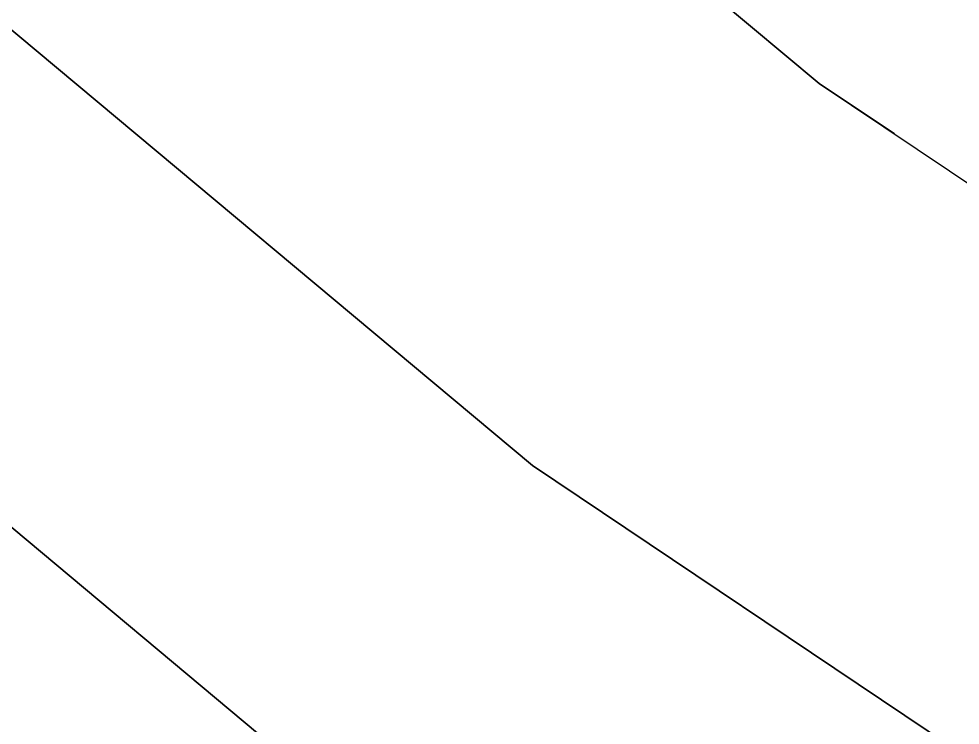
# Model space of a CAD drawing. Extents: x 363066 to 375462, y 6077936 to 6083550.
# Drawn here: x 372439.36 to 372488.68, y 6080489.57 to 6080526.58 of the extents above; entities that cross this region are included whole.
import ezdxf

# ---------------------------------------------------------------- set-up
doc = ezdxf.new("R2010")
doc.units = 0
doc.header["$LTSCALE"] = 5
doc.linetypes.add('foc-FLOWLINE', pattern=[3.75, 2.5, -1.25])
doc.layers.add('F-EZE', color=190, linetype='foc-FLOWLINE')
doc.layers.add('F-RW', color=190, linetype='Continuous')

msp = doc.modelspace()

# ---------------------------------------------------------------- linework, layer by layer
at = {"layer": 'F-EZE', "flags": 128}
msp.add_lwpolyline([(374537.664, 6079045.101), (374568.353, 6079089.913), (374547.164, 6079104.485), (374532.297, 6079114.673), (374524.09, 6079120.325), (374286.72, 6079283.384), (374283.395, 6079285.657), (374272.615, 6079271.234), (374260.977, 6079255.656), (374220.96, 6079285.524), (374199.329, 6079301.67), (374187.314, 6079310.637), (374154.911, 6079334.824), (374138.77, 6079346.872), (374138.21, 6079347.29), (374134.584, 6079349.997), (374117.7, 6079362.6), (374114.377, 6079365.081), (374113.831, 6079365.488), (374097.319, 6079377.814), (374072.88, 6079396.057), (374088.331, 6079427.771), (374030.953, 6079466.985), (373750.564, 6079658.607), (373742.601, 6079664.05), (373720.955, 6079678.842), (373637.276, 6079736.03), (373472.383, 6079806.131), (373348.99, 6079884.445), (373346.287, 6079880.239), (373270.654, 6079928.242), (373243.083, 6079946.216), (373194.706, 6079977.769), (373011.152, 6080097.489), (372943.179, 6080172.318), (372934.23, 6080182.371), (372928.391, 6080188.917), (372927.202, 6080190.262), (372869.501, 6080255.039), (372869.148, 6080255.414), (372855.666, 6080266.083), (372551.563, 6080476.072), (372481.303, 6080523.19), (372403.624, 6080588.132), (372266.744, 6080713.988), (372174.591, 6080801.44), (372149.643, 6080825.116), (372120.258, 6080853.002), (371815.288, 6081142.417), (371680.737, 6081270.105), (371676.649, 6081265.804), (371673.299, 6081263.406), (371662.822, 6081273.354), (371640.183, 6081294.837), (371636.781, 6081298.069), (371627.069, 6081307.292), (371614.04, 6081319.677), (371607.168, 6081326.208), (371594.114, 6081338.613), (371581.151, 6081350.932), (371582.13, 6081356.312), (371579.131, 6081359.149), (371582.815, 6081363.044), (371441.06, 6081497.57), (371334.803, 6081598.409), (371325.054, 6081607.66), (371300.407, 6081631.049), (371288.787, 6081642.078), (371277.91, 6081652.4), (371116.064, 6081805.992), (371065.326, 6081846.169), (371025.727, 6081873), (370957.056, 6081901.509), (370912.96, 6081914.976), (370793.39, 6081933.586), (370794.041, 6081938.063), (370788.25, 6081938.908), (370789.126, 6081944.835), (370794.905, 6081943.998), (370796.272, 6081953.39), (370773.001, 6081957.015), (370753.242, 6081960.093), (370549.542, 6081991.823), (370519.499, 6081996.503), (370349.532, 6082022.979), (370231.71, 6081935.43), (370103.245, 6081954.166), (370016.131, 6082071.292), (369866.734, 6082091.746), (369838.429, 6082111.736), (369716.736, 6082128.723), (369715.011, 6082128.964), (369230.24, 6082202.585), (368935.39, 6082243.704), (368927.856, 6082206.072), (368922.49, 6082206.779), (368892.427, 6082210.738), (368890.801, 6082210.952), (368875.9, 6082212.916), (368870.933, 6082213.57), (368865.961, 6082214.225), (368853.057, 6082215.925), (368847.236, 6082216.692), (368775.125, 6082226.788), (368687.89, 6082236.957), (368546.601, 6082245.142), (368478.4, 6082278.692), (368088.315, 6082294.723), (368018.681, 6082297.584), (368003.607, 6082298.204), (367995.58, 6082298.534), (367868.012, 6082305.274), (367850.544, 6082296.225), (367808.407, 6082298.285), (367793.162, 6082299.03), (367788.416, 6082299.263), (367783.174, 6082299.519), (367754.406, 6082300.926), (367737.011, 6082311.867), (367725.427, 6082312.424), (367721.4, 6082312.618), (367317.485, 6082332.074), (367292.964, 6082334.217), (367262.864, 6082336.847), (367224.466, 6082340.202), (367177.492, 6082347.572), (367081.923, 6082363.52), (367034.664, 6082368.861), (366999.69, 6082370.187), (366523.486, 6082376.815), (366518.804, 6082376.88), (366506.262, 6082377.609), (366457.702, 6082380.436), (365896.807, 6082413.083), (365814.45, 6082412.929), (365740.243, 6082405.825), (365686.666, 6082396.527), (365661.569, 6082390.16), (365631.159, 6082382.443), (365333.705, 6082306.968), (365319.358, 6082303.014), (365288.292, 6082294.447), (365266.643, 6082288.478), (365263.618, 6082298.017), (365262.103, 6082302.782), (365285.895, 6082309.343), (365314.83, 6082317.322), (365329.297, 6082321.311), (365329.794, 6082321.448), (365631.626, 6082398.033), (365662.036, 6082405.75), (365683.535, 6082411.205), (365738.243, 6082420.698), (365813.72, 6082427.925), (365897.233, 6082428.082), (366458.137, 6082395.078), (366478.156, 6082393.901), (366507.791, 6082392.544), (366515.448, 6082392.205), (366524.058, 6082391.827), (366532.85, 6082391.702), (367000.078, 6082385.18), (367035.792, 6082383.826), (367084.001, 6082378.378), (367180.085, 6082362.342), (367226.283, 6082355.097), (367263.308, 6082351.862), (367293.408, 6082349.232), (367318.499, 6082347.04), (367783.58, 6082324.637), (367783.505, 6082320.492), (367783.415, 6082314.755), (367788.647, 6082314.479), (367793.402, 6082314.227), (367808.634, 6082313.421), (367844.452, 6082311.528), (367844.66, 6082316.52), (367844.867, 6082321.515), (367997.846, 6082313.432), (367999.41, 6082313.354), (368005.87, 6082313.086), (368020.944, 6082312.469), (368088.755, 6082309.684), (368482.178, 6082293.546), (368550.498, 6082259.938), (368689.212, 6082251.902), (368781.521, 6082240.903), (368850.161, 6082231.368), (368855.984, 6082230.616), (368868.899, 6082228.947), (368873.874, 6082228.305), (368878.843, 6082227.663), (368892.868, 6082225.851), (368893.752, 6082225.737), (368908.755, 6082223.799), (368916.024, 6082261.55), (368920.844, 6082260.879), (368924.056, 6082260.431), (369232.394, 6082217.43), (369717.174, 6082143.807), (369739.577, 6082140.405), (369844.109, 6082126.089), (369872.396, 6082106.111), (370011.919, 6082087.009), (370106.574, 6081959.744), (370230.122, 6081941.725), (370358.105, 6082036.825), (370519.934, 6082011.616), (370549.977, 6082006.936), (370755.402, 6081974.937), (370775.161, 6081971.859), (370799.859, 6081968.012), (370813.249, 6081965.926), (370810.368, 6081946.125), (370916.321, 6081929.633), (370962.135, 6081915.642), (371032.882, 6081886.271), (371074.201, 6081858.275), (371125.902, 6081817.335), (371288.217, 6081663.298), (371299.094, 6081652.975), (371322.87, 6081630.413), (371335.379, 6081618.541), (371599.45, 6081367.937), (371597.324, 6081356.256), (371610.383, 6081343.864), (371617.256, 6081337.343), (371630.279, 6081324.986), (371639.801, 6081315.951), (371643.406, 6081312.53), (371650.591, 6081305.676), (371666.005, 6081291.095), (371668.753, 6081288.487), (371672.372, 6081285.047), (371679.207, 6081292.265), (372120.832, 6080873.152), (372150.216, 6080845.254), (372197.063, 6080800.8), (372277.03, 6080724.906), (372413.565, 6080599.372), (372490.378, 6080535.155), (372559.998, 6080488.472), (372864.543, 6080278.177), (372879.283, 6080266.579), (372929.009, 6080210.767), (372934.979, 6080204.066), (372942.008, 6080196.176), (372943.894, 6080194.059), (372954.079, 6080182.628), (372998.618, 6080133.535), (373004.253, 6080127.325), (373008.033, 6080123.158), (373235.466, 6079976.609), (373284.461, 6079945.04), (373479.383, 6079819.454), (373644.513, 6079749.253), (373721.456, 6079696.669), (373751.064, 6079676.434), (374103.856, 6079435.33), (374119.653, 6079423.543), (374106.257, 6079396.101), (374123.065, 6079383.541), (374123.553, 6079383.177), (374126.628, 6079380.88), (374143.762, 6079368.086), (374147.442, 6079365.338), (374147.943, 6079364.964), (374162.01, 6079354.459), (374164.222, 6079353.177), (374199.248, 6079326.652), (374211.251, 6079317.689), (374232.877, 6079301.54), (374236.876, 6079298.554), (374242.872, 6079306.587), (374254.893, 6079297.613), (374255.631, 6079298.606), (374267.614, 6079314.63), (374279.772, 6079306.286), (374294.629, 6079296.079), (374532.794, 6079132.455), (374574.643, 6079103.702), (374589.152, 6079093.736), (374586.525, 6079089.901), (374592.053, 6079086.115), (374588.664, 6079081.166), (374583.136, 6079084.952), (374555.493, 6079044.589)], dxfattribs=at)
at = {"layer": 'F-RW', "flags": 128}
for points in [[(372266.744, 6080713.988), (372403.624, 6080588.132), (372481.303, 6080523.19), (372551.563, 6080476.072), (372855.666, 6080266.083), (372869.18, 6080255.378), (372869.508, 6080255.055), (372927.202, 6080190.262), (372928.391, 6080188.917), (372934.23, 6080182.371), (372943.179, 6080172.318), (373011.152, 6080097.489), (373194.705, 6079977.769), (373243.083, 6079946.216), (373270.654, 6079928.242), (373346.287, 6079880.239), (373358.452, 6079872.519), (373445.645, 6079817.622), (373472.383, 6079806.131), (373637.276, 6079736.03), (373720.955, 6079678.842), (373742.601, 6079664.05), (373750.564, 6079658.607), (374030.953, 6079466.985)], [(372249.682, 6080695.721), (372387.14, 6080569.334), (372466.285, 6080503.167), (372537.503, 6080455.405), (372840.871, 6080245.926), (372853.381, 6080235.855), (372907.424, 6080174.962), (372914.252, 6080167.275), (372921.276, 6080159.373), (372925.031, 6080155.158), (372927.363, 6080152.556), (372994.914, 6080078.191), (373146.836, 6079979.129), (373195.23, 6079947.576), (373257.26, 6079907.139), (373366.161, 6079838.021), (373433.891, 6079795.466), (373460.719, 6079783.929), (373625.218, 6079713.996), (373720.121, 6079649.138), (373728.498, 6079643.414), (373749.729, 6079628.903), (374011.722, 6079449.853)], [(374011.722, 6079449.853), (373749.729, 6079628.903), (373728.498, 6079643.414), (373720.121, 6079649.138), (373625.218, 6079713.996), (373460.719, 6079783.929), (373433.891, 6079795.466), (373366.161, 6079838.021), (373257.26, 6079907.139), (373195.23, 6079947.576), (373146.837, 6079979.129), (372994.914, 6080078.191), (372927.363, 6080152.556), (372925.033, 6080155.161), (372921.276, 6080159.373), (372914.253, 6080167.276), (372907.424, 6080174.962), (372853.381, 6080235.855), (372840.871, 6080245.926), (372537.503, 6080455.405), (372466.285, 6080503.167), (372387.14, 6080569.334), (372249.682, 6080695.721)], [(373996.335, 6079436.149), (373749.062, 6079605.14), (373719.453, 6079625.375), (373717.215, 6079626.905), (373615.571, 6079696.37), (373452.858, 6079765.544), (373424.567, 6079777.709), (373355.484, 6079821.114), (373246.544, 6079890.256), (373156.932, 6079948.664), (373108.527, 6079980.219), (372981.923, 6080062.753), (372926.547, 6080123.715), (372912.486, 6080139.189), (372911.547, 6080140.228), (372910.501, 6080141.4), (372892.576, 6080161.623), (372840.47, 6080220.47), (372829.035, 6080229.801), (372526.256, 6080438.871), (372454.27, 6080487.148), (372373.953, 6080554.295), (372236.032, 6080681.109)], [(372236.032, 6080681.109), (372373.953, 6080554.295), (372454.27, 6080487.148), (372526.256, 6080438.871), (372829.035, 6080229.801), (372840.47, 6080220.47), (372892.576, 6080161.623), (372910.501, 6080141.399), (372911.547, 6080140.228), (372912.486, 6080139.189), (372926.547, 6080123.715), (372981.923, 6080062.753), (373108.527, 6079980.219), (373156.932, 6079948.664), (373246.544, 6079890.256), (373355.484, 6079821.114), (373424.567, 6079777.709), (373452.858, 6079765.544), (373615.571, 6079696.37), (373717.215, 6079626.905), (373719.453, 6079625.375), (373749.062, 6079605.14), (373996.335, 6079436.149)]]:
    msp.add_lwpolyline(points, dxfattribs=at)

doc.saveas('drawing.dxf')
